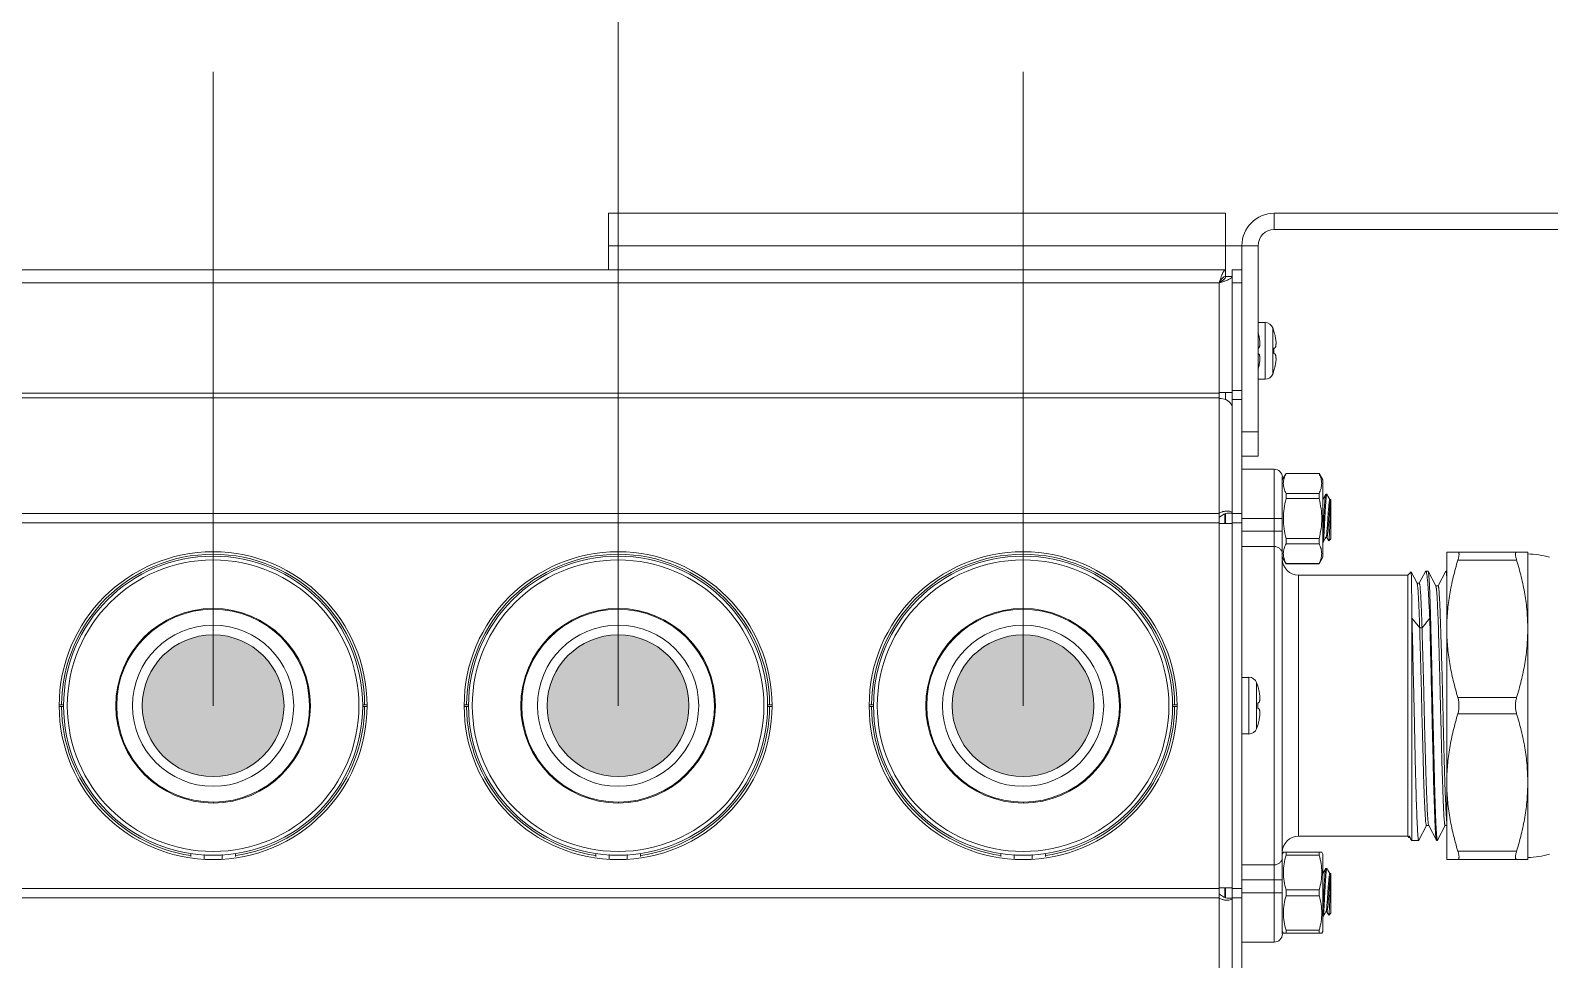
# Model space of a CAD drawing. Header units: millimetres. Extents: x 206 to 1899, y -454 to 296.
# Drawn here: x 647.65 to 659.37, y -387.56 to -380.39 of the extents above; entities that cross this region are included whole.
import ezdxf

# ---------------------------------------------------------------- set-up
doc = ezdxf.new("R2010")
doc.units = ezdxf.units.MM
doc.layers.add('细实线', color=7, linetype='Continuous', lineweight=15)

msp = doc.modelspace()

# ---------------------------------------------------------------- hatches: boundary and pattern name
at = {"lineweight": 9}
h = msp.add_hatch(color=256, dxfattribs=at)
h.dxf.hatch_style = 1
h.paths.add_polyline_path([(648.513, -385.6, 1), (649.607, -385.6, 1)])
h = msp.add_hatch(color=256, dxfattribs=at)
h.dxf.hatch_style = 1
h.paths.add_polyline_path([(651.638, -385.6, 1), (652.732, -385.6, 1)])
h = msp.add_hatch(color=256, dxfattribs=at)
h.dxf.hatch_style = 1
h.paths.add_polyline_path([(655.857, -385.6, 1), (654.763, -385.6, 1)])

# ---------------------------------------------------------------- linework, layer by layer
for p, q in [((652.185, -385.6), (652.185, -377.603)), ((649.06, -385.6), (649.06, -380.708)), ((655.31, -385.6), (655.31, -380.708))]:
    msp.add_line(p, q, dxfattribs=at)
at = {"layer": '细实线', "linetype": 'Continuous', "lineweight": 9}
for p, q in [((652.112, -381.8), (656.873, -381.8)), ((652.112, -381.8), (652.112, -382.237)), ((656.873, -382.237), (656.873, -381.8)), ((657.248, -381.8), (659.435, -381.8)), ((657.248, -381.8), (657.248, -381.925)), ((657.248, -381.925), (659.435, -381.925)), ((652.112, -382.05), (656.998, -382.05)), ((656.998, -382.05), (657.123, -382.05)), ((656.998, -382.05), (656.998, -383.168)), ((657.123, -382.05), (657.123, -383.675)), ((656.873, -382.237), (637.16, -382.237)), ((656.873, -382.287), (656.873, -382.237)), ((656.998, -382.237), (656.923, -382.237)), ((656.923, -393.8), (656.923, -382.237)), ((637.21, -382.337), (656.823, -382.337)), ((656.823, -393.7), (656.823, -382.337)), ((656.873, -382.287), (656.923, -382.287)), ((656.998, -382.337), (656.923, -382.337)), ((657.178, -382.643), (657.123, -382.643)), ((657.178, -382.643), (657.178, -383.081)), ((657.236, -382.684), (657.236, -383.041)), ((657.245, -382.71), (657.236, -382.684)), ((657.245, -382.712), (657.245, -382.71)), ((657.25, -382.84), (657.245, -382.841)), ((657.245, -382.883), (657.245, -382.841)), ((657.25, -382.884), (657.245, -382.883)), ((657.178, -383.081), (657.123, -383.081)), ((657.245, -383.014), (657.236, -383.041)), ((657.245, -383.014), (657.245, -383.012)), ((656.823, -383.188), (637.21, -383.188)), ((656.823, -383.182), (656.923, -383.182)), ((656.873, -383.239), (656.873, -383.182)), ((656.923, -383.168), (656.998, -383.168)), ((656.998, -393.8), (656.998, -383.168)), ((656.823, -383.224), (637.21, -383.224)), ((656.873, -383.225), (656.873, -383.239)), ((656.923, -383.238), (656.998, -383.238)), ((657.123, -383.487), (656.998, -383.487)), ((657.123, -383.675), (656.998, -383.675)), ((656.998, -383.775), (657.248, -383.775)), ((657.248, -387.425), (657.248, -383.775)), ((657.31, -383.857), (657.339, -383.807)), ((657.31, -387.362), (657.31, -383.837)), ((657.594, -383.807), (657.339, -383.807)), ((657.339, -383.807), (657.339, -383.808)), ((657.594, -383.808), (657.339, -383.808)), ((657.594, -383.807), (657.594, -383.808)), ((657.594, -383.807), (657.623, -383.857)), ((657.623, -384.454), (657.623, -383.857)), ((657.594, -383.962), (657.339, -383.962)), ((657.339, -383.962), (657.339, -384.002)), ((657.594, -384.002), (657.339, -384.002)), ((657.594, -383.962), (657.594, -384.002)), ((657.645, -383.969), (657.646, -383.968)), ((657.654, -383.968), (657.646, -383.968)), ((657.654, -383.968), (657.656, -383.971)), ((657.685, -384.009), (657.677, -384.009)), ((657.685, -384.008), (657.684, -384.01)), ((657.685, -384.008), (657.685, -384.312)), ((637.21, -384.117), (656.823, -384.117)), ((656.866, -384.121), (656.866, -384.194)), ((656.873, -384.194), (656.873, -384.116)), ((656.873, -384.194), (656.873, -384.116)), ((656.884, -384.113), (656.886, -384.113)), ((656.886, -384.113), (656.886, -384.113)), ((656.923, -384.113), (656.886, -384.113)), ((656.998, -384.117), (656.923, -384.117)), ((637.21, -384.188), (656.823, -384.188)), ((656.923, -384.194), (656.823, -384.194)), ((656.866, -384.156), (656.873, -384.156)), ((656.998, -384.188), (656.923, -384.188)), ((656.998, -384.156), (657.31, -384.156)), ((656.998, -384.254), (657.31, -384.254)), ((657.248, -384.371), (656.998, -384.371)), ((657.594, -384.31), (657.339, -384.31)), ((657.339, -384.31), (657.339, -384.35)), ((657.594, -384.35), (657.339, -384.35)), ((657.594, -384.31), (657.594, -384.35)), ((657.624, -384.343), (657.623, -384.343)), ((657.624, -384.343), (657.642, -384.31)), ((657.642, -384.31), (657.647, -384.302)), ((657.646, -384.303), (657.654, -384.303)), ((657.653, -384.303), (657.668, -384.328)), ((657.668, -384.328), (657.669, -384.328)), ((657.685, -384.312), (657.669, -384.328)), ((657.31, -384.454), (657.339, -384.504)), ((657.594, -384.503), (657.339, -384.503)), ((657.339, -384.503), (657.339, -384.504)), ((657.594, -384.504), (657.623, -384.454)), ((657.594, -384.503), (657.594, -384.504)), ((658.579, -384.414), (659.204, -384.414)), ((658.579, -386.786), (658.579, -384.414)), ((659.118, -384.476), (658.665, -384.476)), ((659.204, -384.414), (659.204, -386.786)), ((657.594, -384.504), (657.339, -384.504)), ((658.279, -384.592), (657.435, -384.592)), ((657.435, -384.592), (657.435, -386.607)), ((658.279, -384.592), (658.304, -384.567)), ((658.279, -386.607), (658.279, -384.592)), ((658.304, -384.567), (658.304, -384.567)), ((658.35, -384.655), (658.304, -384.567)), ((658.415, -384.563), (658.367, -384.655)), ((658.415, -384.563), (658.418, -384.561)), ((658.418, -384.561), (658.435, -384.561)), ((658.436, -384.561), (658.435, -384.561)), ((658.495, -384.675), (658.436, -384.561)), ((658.571, -384.561), (658.512, -384.675)), ((658.571, -384.561), (658.572, -384.561)), ((658.572, -384.561), (658.579, -384.561)), ((658.368, -384.655), (658.35, -384.655)), ((658.351, -384.656), (658.35, -384.655)), ((658.512, -384.675), (658.494, -384.675)), ((658.495, -384.676), (658.495, -384.675)), ((658.37, -384.999), (658.31, -384.925)), ((658.31, -386.639), (658.31, -384.925)), ((658.448, -384.925), (658.388, -384.999)), ((658.388, -384.999), (658.37, -384.999)), ((657.053, -385.381), (656.998, -385.381)), ((657.053, -385.381), (657.053, -385.818)), ((657.111, -385.421), (657.111, -385.778)), ((657.12, -385.448), (657.111, -385.421)), ((657.12, -385.449), (657.12, -385.448)), ((658.665, -385.537), (659.118, -385.537)), ((647.873, -385.593), (647.906, -385.593)), ((647.873, -385.606), (647.906, -385.606)), ((650.215, -385.593), (650.248, -385.593)), ((650.215, -385.606), (650.248, -385.606)), ((650.998, -385.593), (651.031, -385.593)), ((650.998, -385.606), (651.031, -385.606)), ((653.34, -385.593), (653.373, -385.593)), ((653.34, -385.606), (653.373, -385.606)), ((654.123, -385.593), (654.156, -385.593)), ((654.123, -385.606), (654.156, -385.606)), ((656.465, -385.593), (656.498, -385.593)), ((656.465, -385.606), (656.498, -385.606)), ((657.125, -385.578), (657.12, -385.579)), ((657.12, -385.62), (657.12, -385.579)), ((657.125, -385.621), (657.12, -385.62)), ((659.118, -385.662), (658.665, -385.662)), ((657.12, -385.751), (657.111, -385.778)), ((657.12, -385.751), (657.12, -385.75)), ((657.053, -385.818), (656.998, -385.818)), ((658.279, -386.607), (657.435, -386.607)), ((658.279, -386.607), (658.287, -386.616)), ((658.292, -386.603), (658.3, -386.627)), ((658.294, -386.615), (658.292, -386.603)), ((658.363, -386.638), (658.423, -386.524)), ((658.422, -386.524), (658.44, -386.524)), ((658.439, -386.523), (658.44, -386.524)), ((658.44, -386.524), (658.499, -386.638)), ((658.508, -386.638), (658.567, -386.524)), ((658.567, -386.524), (658.579, -386.524)), ((657.318, -386.731), (657.31, -386.745)), ((657.318, -386.731), (657.615, -386.731)), ((657.339, -386.754), (657.339, -386.731)), ((657.594, -386.754), (657.594, -386.731)), ((657.623, -386.745), (657.615, -386.731)), ((658.287, -386.616), (658.288, -386.616)), ((658.288, -386.616), (658.295, -386.616)), ((658.294, -386.615), (658.3, -386.627)), ((658.3, -386.627), (658.305, -386.634)), ((658.305, -386.634), (658.31, -386.639)), ((658.31, -386.639), (658.362, -386.639)), ((658.362, -386.639), (658.363, -386.638)), ((658.499, -386.638), (658.5, -386.639)), ((658.5, -386.639), (658.507, -386.639)), ((658.508, -386.638), (658.507, -386.639)), ((658.665, -386.723), (659.118, -386.723)), ((648.888, -386.741), (648.888, -386.764)), ((648.991, -386.787), (648.991, -386.749)), ((649.129, -386.749), (649.129, -386.787)), ((649.232, -386.741), (649.232, -386.764)), ((652.013, -386.741), (652.013, -386.764)), ((652.116, -386.787), (652.116, -386.749)), ((652.254, -386.749), (652.254, -386.787)), ((652.357, -386.741), (652.357, -386.764)), ((655.138, -386.741), (655.138, -386.764)), ((655.241, -386.787), (655.241, -386.749)), ((655.379, -386.749), (655.379, -386.787)), ((655.482, -386.741), (655.482, -386.764)), ((656.998, -386.828), (657.248, -386.828)), ((657.594, -386.754), (657.339, -386.754)), ((657.623, -387.342), (657.623, -386.745)), ((659.204, -386.786), (658.579, -386.786)), ((656.998, -386.945), (657.31, -386.945)), ((657.645, -386.857), (657.646, -386.856)), ((657.654, -386.856), (657.646, -386.856)), ((657.654, -386.856), (657.656, -386.859)), ((657.685, -386.896), (657.677, -386.896)), ((657.685, -386.895), (657.684, -386.897)), ((657.685, -386.895), (657.685, -387.2)), ((637.251, -387.011), (656.823, -387.011)), ((637.251, -387.082), (656.823, -387.082)), ((656.923, -387.005), (656.823, -387.005)), ((656.873, -387.083), (656.862, -387.078)), ((656.866, -387.005), (656.866, -387.078)), ((656.866, -387.043), (656.873, -387.043)), ((656.873, -387.083), (656.873, -387.005)), ((656.873, -387.083), (656.873, -387.005)), ((656.998, -387.011), (656.923, -387.011)), ((656.998, -387.082), (656.923, -387.082)), ((656.998, -387.043), (657.31, -387.043)), ((657.594, -387.02), (657.339, -387.02)), ((657.339, -387.066), (657.339, -387.02)), ((657.594, -387.066), (657.339, -387.066)), ((657.594, -387.066), (657.594, -387.02)), ((656.923, -387.086), (656.886, -387.086)), ((657.624, -387.23), (657.642, -387.198)), ((657.642, -387.198), (657.647, -387.189)), ((657.646, -387.19), (657.654, -387.19)), ((657.653, -387.19), (657.668, -387.216)), ((657.685, -387.2), (657.669, -387.216)), ((657.624, -387.23), (657.623, -387.231)), ((657.668, -387.216), (657.669, -387.216)), ((656.998, -387.425), (657.248, -387.425)), ((657.318, -387.356), (657.31, -387.342)), ((657.318, -387.356), (657.615, -387.356)), ((657.594, -387.333), (657.339, -387.333)), ((657.339, -387.333), (657.339, -387.356)), ((657.594, -387.333), (657.594, -387.356)), ((657.623, -387.342), (657.615, -387.356))]:
    msp.add_line(p, q, dxfattribs=at)
for points in [[(657.645, -383.969), (657.627, -384.001), (657.623, -384.008)], [(657.678, -384.009), (657.662, -383.982), (657.656, -383.971)], [(656.862, -384.121), (656.873, -384.116), (656.884, -384.113)], [(657.645, -386.857), (657.627, -386.888), (657.623, -386.895)], [(657.678, -386.896), (657.662, -386.87), (657.656, -386.859)], [(656.886, -387.086), (656.884, -387.086), (656.873, -387.083)]]:
    msp.add_lwpolyline(points, dxfattribs=at)
for centre, radius in [((649.06, -385.6), 1.188), ((649.06, -385.6), 1.154), ((649.06, -385.6), 1.125), ((652.185, -385.6), 1.188), ((652.185, -385.6), 1.154), ((652.185, -385.6), 1.125), ((655.31, -385.6), 1.188), ((655.31, -385.6), 1.154), ((655.31, -385.6), 1.125), ((649.06, -385.6), 0.751), ((652.185, -385.6), 0.751), ((655.31, -385.6), 0.751), ((649.06, -385.6), 0.622), ((649.06, -385.6), 0.547), ((652.185, -385.6), 0.622), ((652.185, -385.6), 0.547), ((655.31, -385.6), 0.622), ((655.31, -385.6), 0.547)]:
    msp.add_circle(centre, radius, dxfattribs=at)
for centre, radius, start, end in [((657.248, -382.05), 0.25, 90, 180), ((657.248, -382.05), 0.125, 90, 180), ((656.641, -382.862), 0.502, 15.3292, 16.4492), ((656.762, -382.829), 0.377, 13.4078, 15.3323), ((657.178, -382.706), 0.0625, 20.9248, 90), ((656.766, -382.862), 0.502, 15.3291, 17.3633), ((656.887, -382.829), 0.377, 13.4078, 15.3323), ((656.641, -382.863), 0.502, 343.5508, 344.6708), ((656.761, -382.895), 0.378, 344.6711, 346.5891), ((657.178, -383.018), 0.0625, 270, 339.0752), ((656.766, -382.863), 0.502, 342.6367, 344.6709), ((656.886, -382.895), 0.378, 344.6711, 346.5891), ((657.248, -383.837), 0.0625, 0, 90), ((656.948, -384.288), 0.188, 124.9715, 125.7486), ((656.891, -384.255), 0.158, 101.0102, 102.8027), ((656.889, -384.242), 0.144, 95.9919, 101.0769), ((649.06, -385.6), 1.169, 0.3064, 179.6936), ((652.185, -385.6), 1.169, 0.3064, 179.6936), ((655.31, -385.6), 1.169, 0.3064, 179.6936), ((657.435, -384.467), 0.125, 180, 270), ((659.176, -385.199), 0.771, 75.2261, 87.9217), ((649.06, -385.6), 0.744, 270.3567, 270), ((652.185, -385.6), 0.744, 270.3567, 270), ((655.31, -385.6), 0.744, 270.3567, 270), ((657.053, -385.443), 0.0625, 20.9248, 90), ((656.641, -385.599), 0.502, 15.3291, 17.3633), ((656.762, -385.566), 0.377, 13.4078, 15.3323), ((649.06, -385.6), 1.169, 180.3064, 261.527), ((649.06, -385.6), 1.169, 278.473, 359.6936), ((652.185, -385.6), 1.169, 180.3064, 261.527), ((652.185, -385.6), 1.169, 278.473, 359.6936), ((655.31, -385.6), 1.169, 180.3064, 261.527), ((655.31, -385.6), 1.169, 278.473, 359.6936), ((657.053, -385.756), 0.0625, 270, 339.0752), ((656.641, -385.6), 0.502, 342.6367, 344.6709), ((656.761, -385.633), 0.378, 344.6711, 346.5891), ((649.061, -385.6), 0.744, 269.9468, 270.3035), ((652.186, -385.6), 0.744, 269.9468, 270.3035), ((655.311, -385.6), 0.744, 269.9468, 270.3035), ((657.435, -386.732), 0.125, 90, 180), ((659.176, -386.001), 0.771, 272.0783, 284.7739), ((656.948, -386.911), 0.188, 234.2514, 235.0285), ((656.891, -386.944), 0.158, 257.1973, 258.9898), ((656.889, -386.957), 0.144, 258.9231, 264.0081), ((657.248, -387.362), 0.0625, 270, 0)]:
    msp.add_arc(centre, radius, start, end, dxfattribs=at)
for points, knots in [([(656.845, -382.273), (656.845, -382.274), (656.843, -382.279), (656.841, -382.283), (656.839, -382.287)], [0, 0, 0, 0, 0.239617, 1, 1, 1, 1]), ([(656.873, -382.237), (656.867, -382.237), (656.859, -382.245), (656.851, -382.258), (656.847, -382.267), (656.845, -382.273)], [0, 0, 0, 0, 0.359924, 0.644291, 1, 1, 1, 1]), ([(656.873, -382.287), (656.863, -382.287), (656.848, -382.299), (656.835, -382.318), (656.827, -382.331), (656.823, -382.337)], [0, 0, 0, 0, 0.400766, 0.683902, 1, 1, 1, 1]), ([(656.873, -382.287), (656.873, -382.297), (656.86, -382.311), (656.841, -382.325), (656.829, -382.333), (656.823, -382.337)], [0, 0, 0, 0, 0.400766, 0.683902, 1, 1, 1, 1]), ([(656.839, -382.287), (656.838, -382.291), (656.832, -382.308), (656.827, -382.324), (656.823, -382.337)], [0, 0, 0, 0, 0.236192, 1, 1, 1, 1]), ([(656.873, -382.32), (656.869, -382.322), (656.852, -382.328), (656.835, -382.333), (656.823, -382.337)], [0, 0, 0, 0, 0.236192, 1, 1, 1, 1]), ([(656.887, -382.315), (656.886, -382.315), (656.881, -382.317), (656.876, -382.319), (656.873, -382.32)], [0, 0, 0, 0, 0.239617, 1, 1, 1, 1]), ([(656.909, -382.304), (656.908, -382.305), (656.901, -382.309), (656.893, -382.312), (656.887, -382.315)], [0, 0, 0, 0, 0.21862, 1, 1, 1, 1]), ([(656.923, -382.287), (656.923, -382.289), (656.922, -382.293), (656.917, -382.298), (656.912, -382.302), (656.909, -382.304)], [0, 0, 0, 0, 0.192204, 0.538924, 1, 1, 1, 1]), ([(657.125, -382.84), (657.126, -382.84), (657.128, -382.84), (657.129, -382.838), (657.13, -382.836), (657.132, -382.833), (657.134, -382.829), (657.135, -382.824), (657.136, -382.819), (657.136, -382.813), (657.137, -382.804), (657.137, -382.792), (657.135, -382.776), (657.132, -382.759), (657.13, -382.747), (657.129, -382.741)], [0, 0, 0, 0, 0.02655, 0.041501, 0.057879, 0.095184, 0.138499, 0.187366, 0.24128, 0.29982, 0.36264, 0.50017, 0.652697, 0.819646, 1, 1, 1, 1]), ([(657.25, -382.84), (657.251, -382.84), (657.253, -382.84), (657.254, -382.838), (657.255, -382.836), (657.257, -382.833), (657.259, -382.829), (657.26, -382.824), (657.261, -382.819), (657.261, -382.813), (657.262, -382.804), (657.262, -382.792), (657.26, -382.776), (657.257, -382.759), (657.255, -382.747), (657.254, -382.741)], [0, 0, 0, 0, 0.02655, 0.041501, 0.057879, 0.095184, 0.138499, 0.187366, 0.24128, 0.29982, 0.36264, 0.50017, 0.652697, 0.819646, 1, 1, 1, 1]), ([(657.129, -382.983), (657.13, -382.977), (657.132, -382.965), (657.135, -382.948), (657.137, -382.933), (657.137, -382.92), (657.136, -382.911), (657.136, -382.905), (657.135, -382.9), (657.134, -382.895), (657.132, -382.891), (657.13, -382.888), (657.129, -382.886), (657.128, -382.885), (657.126, -382.884), (657.125, -382.884)], [0, 0, 0, 0, 0.180366, 0.347311, 0.499831, 0.637355, 0.700173, 0.75871, 0.812623, 0.861491, 0.904806, 0.942114, 0.958494, 0.973449, 1, 1, 1, 1]), ([(657.254, -382.983), (657.255, -382.977), (657.257, -382.965), (657.26, -382.948), (657.262, -382.933), (657.262, -382.92), (657.261, -382.911), (657.261, -382.905), (657.26, -382.9), (657.259, -382.895), (657.257, -382.891), (657.255, -382.888), (657.254, -382.886), (657.253, -382.885), (657.251, -382.884), (657.25, -382.884)], [0, 0, 0, 0, 0.180366, 0.347311, 0.499831, 0.637355, 0.700173, 0.75871, 0.812623, 0.861491, 0.904806, 0.942114, 0.958494, 0.973449, 1, 1, 1, 1]), ([(656.915, -383.272), (656.907, -383.258), (656.877, -383.235), (656.842, -383.228), (656.823, -383.228)], [0, 0, 0, 0, 0.461014, 1, 1, 1, 1]), ([(656.923, -383.299), (656.923, -383.296), (656.922, -383.287), (656.919, -383.278), (656.915, -383.272)], [0, 0, 0, 0, 0.244538, 1, 1, 1, 1]), ([(657.339, -383.962), (657.333, -383.95), (657.322, -383.925), (657.316, -383.885), (657.322, -383.845), (657.333, -383.82), (657.339, -383.808)], [0, 0, 0, 0, 0.25587, 0.5, 0.74413, 1, 1, 1, 1]), ([(657.594, -383.962), (657.6, -383.95), (657.61, -383.925), (657.616, -383.885), (657.61, -383.845), (657.6, -383.82), (657.594, -383.808)], [0, 0, 0, 0, 0.25587, 0.5, 0.74413, 1, 1, 1, 1]), ([(657.339, -384.31), (657.333, -384.285), (657.322, -384.234), (657.316, -384.156), (657.322, -384.078), (657.333, -384.027), (657.339, -384.002)], [0, 0, 0, 0, 0.250006, 0.5, 0.749994, 1, 1, 1, 1]), ([(657.594, -384.31), (657.6, -384.285), (657.611, -384.234), (657.616, -384.156), (657.611, -384.078), (657.6, -384.027), (657.594, -384.002)], [0, 0, 0, 0, 0.250006, 0.5, 0.749994, 1, 1, 1, 1]), ([(657.623, -384.288), (657.624, -384.274), (657.626, -384.244), (657.628, -384.196), (657.631, -384.144), (657.633, -384.101), (657.635, -384.068), (657.637, -384.046), (657.638, -384.026), (657.639, -384.008), (657.641, -383.994), (657.642, -383.982), (657.643, -383.975), (657.644, -383.971), (657.645, -383.97), (657.645, -383.969)], [0, 0, 0, 0, 0.132366, 0.287125, 0.452003, 0.613914, 0.689706, 0.760015, 0.82344, 0.878728, 0.924787, 0.960725, 0.985883, 0.994314, 1, 1, 1, 1]), ([(657.65, -383.982), (657.65, -383.986), (657.648, -383.997), (657.646, -384.024), (657.643, -384.065), (657.64, -384.121), (657.637, -384.172), (657.635, -384.212), (657.634, -384.241), (657.632, -384.267), (657.63, -384.291), (657.629, -384.31), (657.627, -384.323), (657.626, -384.332), (657.625, -384.337), (657.625, -384.34), (657.624, -384.342), (657.624, -384.343)], [0, 0, 0, 0, 0.038651, 0.089567, 0.222344, 0.383787, 0.556107, 0.640397, 0.720301, 0.793603, 0.858272, 0.912526, 0.954882, 0.971236, 0.98423, 0.993811, 1, 1, 1, 1]), ([(657.677, -384.009), (657.677, -384.009), (657.676, -384.01), (657.675, -384.012), (657.674, -384.015), (657.673, -384.022), (657.672, -384.033), (657.67, -384.049), (657.668, -384.07), (657.666, -384.093), (657.664, -384.118), (657.662, -384.145), (657.661, -384.172), (657.659, -384.199), (657.657, -384.224), (657.655, -384.247), (657.653, -384.266), (657.652, -384.282), (657.65, -384.292), (657.649, -384.298), (657.648, -384.3), (657.648, -384.301)], [0, 0, 0, 0, 0.003842, 0.011094, 0.022365, 0.037706, 0.080226, 0.13737, 0.207214, 0.287353, 0.375012, 0.467147, 0.560554, 0.651985, 0.738262, 0.816389, 0.883663, 0.937776, 0.976919, 0.990494, 1, 1, 1, 1]), ([(657.652, -383.972), (657.652, -383.972), (657.651, -383.976), (657.651, -383.979), (657.65, -383.982)], [0, 0, 0, 0, 0.191287, 1, 1, 1, 1]), ([(657.654, -383.968), (657.654, -383.968), (657.653, -383.97), (657.652, -383.971), (657.652, -383.972)], [0, 0, 0, 0, 0.320397, 1, 1, 1, 1]), ([(657.681, -384.021), (657.68, -384.025), (657.679, -384.034), (657.677, -384.057), (657.674, -384.091), (657.671, -384.129), (657.669, -384.161), (657.668, -384.186), (657.666, -384.209), (657.664, -384.232), (657.663, -384.252), (657.661, -384.269), (657.659, -384.283), (657.658, -384.293), (657.656, -384.299), (657.655, -384.302), (657.654, -384.303), (657.654, -384.303)], [0, 0, 0, 0, 0.042598, 0.097649, 0.238585, 0.406786, 0.495155, 0.582985, 0.667741, 0.746976, 0.818408, 0.879989, 0.929967, 0.966961, 0.990085, 0.996465, 1, 1, 1, 1]), ([(657.669, -384.328), (657.669, -384.328), (657.669, -384.327), (657.67, -384.325), (657.67, -384.322), (657.671, -384.318), (657.671, -384.313), (657.672, -384.304), (657.673, -384.291), (657.674, -384.274), (657.675, -384.253), (657.676, -384.23), (657.677, -384.205), (657.678, -384.179), (657.679, -384.144), (657.681, -384.102), (657.683, -384.059), (657.684, -384.033), (657.685, -384.022)], [0, 0, 0, 0, 0.003638, 0.010461, 0.020548, 0.033881, 0.050403, 0.070023, 0.118113, 0.177037, 0.245375, 0.321439, 0.403308, 0.488871, 0.575879, 0.744886, 0.891832, 1, 1, 1, 1]), ([(657.683, -384.012), (657.683, -384.012), (657.682, -384.016), (657.682, -384.019), (657.681, -384.021)], [0, 0, 0, 0, 0.190072, 1, 1, 1, 1]), ([(657.684, -384.01), (657.684, -384.01), (657.684, -384.011), (657.683, -384.011), (657.683, -384.012)], [0, 0, 0, 0, 0.209201, 1, 1, 1, 1]), ([(656.856, -384.101), (656.853, -384.102), (656.842, -384.105), (656.831, -384.109), (656.823, -384.113)], [0, 0, 0, 0, 0.237927, 1, 1, 1, 1]), ([(656.838, -384.136), (656.837, -384.137), (656.831, -384.141), (656.826, -384.145), (656.823, -384.148)], [0, 0, 0, 0, 0.237037, 1, 1, 1, 1]), ([(656.862, -384.121), (656.86, -384.122), (656.853, -384.126), (656.846, -384.131), (656.84, -384.134)], [0, 0, 0, 0, 0.205324, 1, 1, 1, 1]), ([(656.886, -384.098), (656.885, -384.098), (656.881, -384.098), (656.877, -384.098), (656.874, -384.099)], [0, 0, 0, 0, 0.239527, 1, 1, 1, 1]), ([(656.915, -384.103), (656.911, -384.101), (656.902, -384.099), (656.892, -384.098), (656.886, -384.098)], [0, 0, 0, 0, 0.428709, 1, 1, 1, 1]), ([(656.923, -384.113), (656.923, -384.112), (656.922, -384.108), (656.918, -384.105), (656.915, -384.103)], [0, 0, 0, 0, 0.205312, 1, 1, 1, 1]), ([(657.248, -384.371), (657.256, -384.371), (657.272, -384.374), (657.293, -384.387), (657.307, -384.406), (657.31, -384.422), (657.31, -384.43)], [0, 0, 0, 0, 0.257624, 0.510803, 0.757659, 1, 1, 1, 1]), ([(657.339, -384.503), (657.333, -384.491), (657.322, -384.466), (657.316, -384.426), (657.322, -384.387), (657.333, -384.362), (657.339, -384.35)], [0, 0, 0, 0, 0.25587, 0.5, 0.74413, 1, 1, 1, 1]), ([(657.594, -384.503), (657.6, -384.491), (657.61, -384.466), (657.616, -384.426), (657.61, -384.387), (657.6, -384.362), (657.594, -384.35)], [0, 0, 0, 0, 0.25587, 0.5, 0.74413, 1, 1, 1, 1]), ([(658.665, -384.476), (658.652, -384.519), (658.628, -384.606), (658.6, -384.739), (658.583, -384.872), (658.579, -384.962), (658.579, -385.007)], [0, 0, 0, 0, 0.251196, 0.501468, 0.750957, 1, 1, 1, 1]), ([(658.665, -384.476), (658.666, -384.472), (658.669, -384.463), (658.671, -384.451), (658.673, -384.44), (658.674, -384.431), (658.673, -384.424), (658.672, -384.418), (658.669, -384.414), (658.666, -384.414), (658.665, -384.414)], [0, 0, 0, 0, 0.205566, 0.391719, 0.554274, 0.690337, 0.798546, 0.880202, 0.942223, 1, 1, 1, 1]), ([(659.118, -384.414), (659.117, -384.414), (659.114, -384.414), (659.111, -384.418), (659.109, -384.424), (659.109, -384.431), (659.11, -384.44), (659.111, -384.451), (659.114, -384.463), (659.117, -384.472), (659.118, -384.476)], [0, 0, 0, 0, 0.057777, 0.119799, 0.201455, 0.309664, 0.445727, 0.608282, 0.794435, 1, 1, 1, 1]), ([(659.204, -385.007), (659.204, -384.962), (659.2, -384.872), (659.183, -384.739), (659.155, -384.606), (659.131, -384.519), (659.118, -384.476)], [0, 0, 0, 0, 0.249043, 0.498532, 0.748804, 1, 1, 1, 1]), ([(658.31, -384.925), (658.31, -384.899), (658.309, -384.849), (658.309, -384.779), (658.308, -384.726), (658.308, -384.689), (658.307, -384.664), (658.307, -384.643), (658.306, -384.624), (658.306, -384.607), (658.306, -384.594), (658.305, -384.584), (658.305, -384.578), (658.305, -384.574), (658.305, -384.571), (658.304, -384.569), (658.304, -384.568), (658.304, -384.567), (658.304, -384.567)], [0, 0, 0, 0, 0.219652, 0.415997, 0.586655, 0.661767, 0.729791, 0.790534, 0.84381, 0.889475, 0.927407, 0.957488, 0.969558, 0.979639, 0.987726, 0.993812, 0.997898, 1, 1, 1, 1]), ([(658.418, -384.561), (658.418, -384.561), (658.419, -384.562), (658.42, -384.564), (658.422, -384.568), (658.423, -384.575), (658.425, -384.586), (658.427, -384.599), (658.43, -384.623), (658.433, -384.66), (658.437, -384.712), (658.44, -384.774), (658.444, -384.847), (658.446, -384.898), (658.448, -384.925)], [0, 0, 0, 0, 0.006594, 0.012356, 0.020015, 0.041235, 0.070423, 0.107578, 0.152631, 0.265945, 0.409138, 0.580568, 0.77833, 1, 1, 1, 1]), ([(658.471, -385.6), (658.469, -385.534), (658.466, -385.405), (658.462, -385.217), (658.458, -385.068), (658.455, -384.957), (658.453, -384.883), (658.451, -384.815), (658.449, -384.754), (658.447, -384.701), (658.445, -384.656), (658.443, -384.623), (658.441, -384.602), (658.44, -384.59), (658.439, -384.579), (658.438, -384.571), (658.437, -384.566), (658.436, -384.563), (658.436, -384.561)], [0, 0, 0, 0, 0.189932, 0.372948, 0.542409, 0.620099, 0.692139, 0.757873, 0.816705, 0.868098, 0.911588, 0.946781, 0.961166, 0.973366, 0.983359, 0.991127, 0.996663, 1, 1, 1, 1]), ([(658.573, -384.561), (658.573, -384.562), (658.574, -384.563), (658.575, -384.567), (658.575, -384.571), (658.576, -384.574)], [0, 0, 0, 0, 0.138876, 0.350741, 1, 1, 1, 1]), ([(658.576, -384.574), (658.576, -384.578), (658.578, -384.589), (658.578, -384.599), (658.579, -384.606)], [0, 0, 0, 0, 0.426466, 1, 1, 1, 1]), ([(658.37, -384.999), (658.369, -384.975), (658.368, -384.929), (658.365, -384.864), (658.363, -384.807), (658.36, -384.758), (658.358, -384.723), (658.357, -384.7), (658.355, -384.687), (658.354, -384.675), (658.353, -384.667), (658.352, -384.661), (658.351, -384.657), (658.351, -384.656)], [0, 0, 0, 0, 0.211916, 0.40247, 0.569429, 0.711077, 0.825928, 0.872921, 0.912805, 0.945482, 0.9709, 0.989045, 1, 1, 1, 1]), ([(658.388, -384.999), (658.387, -384.974), (658.386, -384.925), (658.383, -384.857), (658.381, -384.806), (658.379, -384.77), (658.378, -384.746), (658.377, -384.725), (658.375, -384.707), (658.374, -384.692), (658.373, -384.679), (658.372, -384.669), (658.37, -384.662), (658.369, -384.658), (658.368, -384.656), (658.368, -384.655), (658.368, -384.655)], [0, 0, 0, 0, 0.222216, 0.420547, 0.592456, 0.667874, 0.73597, 0.796532, 0.849393, 0.894412, 0.931464, 0.960472, 0.981402, 0.994307, 0.997902, 1, 1, 1, 1]), ([(658.496, -384.678), (658.496, -384.678), (658.496, -384.677), (658.496, -384.677), (658.495, -384.676)], [0, 0, 0, 0, 0.282756, 1, 1, 1, 1]), ([(658.567, -386.524), (658.566, -386.524), (658.565, -386.522), (658.564, -386.519), (658.563, -386.514), (658.562, -386.506), (658.561, -386.497), (658.56, -386.485), (658.559, -386.472), (658.557, -386.45), (658.555, -386.417), (658.553, -386.373), (658.551, -386.321), (658.549, -386.263), (658.547, -386.198), (658.544, -386.129), (658.542, -386.054), (658.539, -385.947), (658.536, -385.806), (658.531, -385.632), (658.527, -385.458), (658.523, -385.289), (658.518, -385.131), (658.515, -385.009), (658.512, -384.921), (658.509, -384.865), (658.507, -384.815), (658.505, -384.772), (658.503, -384.737), (658.501, -384.713), (658.499, -384.697), (658.498, -384.689), (658.497, -384.683), (658.497, -384.679), (658.496, -384.678)], [0, 0, 0, 0, 0.000828, 0.002651, 0.005581, 0.009631, 0.0148, 0.021081, 0.02846, 0.03692, 0.057013, 0.081178, 0.109196, 0.140809, 0.175729, 0.213635, 0.254178, 0.296988, 0.387815, 0.482785, 0.578416, 0.671201, 0.757738, 0.834854, 0.868981, 0.899726, 0.926808, 0.949979, 0.96903, 0.983789, 0.989518, 0.994131, 0.997624, 1, 1, 1, 1]), ([(658.579, -386.496), (658.578, -386.488), (658.577, -386.47), (658.574, -386.424), (658.57, -386.35), (658.566, -386.244), (658.562, -386.117), (658.558, -385.972), (658.554, -385.816), (658.55, -385.653), (658.546, -385.488), (658.542, -385.326), (658.538, -385.196), (658.535, -385.098), (658.533, -385.03), (658.531, -384.967), (658.529, -384.909), (658.527, -384.857), (658.525, -384.81), (658.523, -384.771), (658.521, -384.742), (658.52, -384.722), (658.519, -384.71), (658.518, -384.699), (658.517, -384.691), (658.516, -384.684), (658.515, -384.68), (658.514, -384.677), (658.513, -384.675), (658.512, -384.675)], [0, 0, 0, 0, 0.01321, 0.030325, 0.075698, 0.134656, 0.20528, 0.285268, 0.372008, 0.46267, 0.554294, 0.643888, 0.728528, 0.768118, 0.805451, 0.840222, 0.872147, 0.900965, 0.926443, 0.948371, 0.966574, 0.974231, 0.980906, 0.986585, 0.991258, 0.994921, 0.997573, 0.99923, 1, 1, 1, 1]), ([(658.31, -384.925), (658.313, -385.008), (658.317, -385.185), (658.322, -385.412), (658.327, -385.605), (658.33, -385.751), (658.333, -385.894), (658.336, -386.032), (658.339, -386.16), (658.342, -386.261), (658.344, -386.335), (658.346, -386.385), (658.348, -386.431), (658.349, -386.473), (658.351, -386.511), (658.353, -386.544), (658.354, -386.572), (658.356, -386.595), (658.357, -386.611), (658.358, -386.622), (658.359, -386.628), (658.36, -386.632), (658.361, -386.636), (658.361, -386.638), (658.362, -386.639), (658.362, -386.639)], [0, 0, 0, 0, 0.145256, 0.310482, 0.396464, 0.482387, 0.566512, 0.647138, 0.722636, 0.791479, 0.822964, 0.852276, 0.879267, 0.9038, 0.925753, 0.945014, 0.961488, 0.975091, 0.985761, 0.98998, 0.993449, 0.996169, 0.998143, 0.999389, 1, 1, 1, 1]), ([(658.448, -384.925), (658.451, -385.03), (658.456, -385.255), (658.461, -385.48), (658.464, -385.6)], [0, 0, 0, 0, 0.467081, 1, 1, 1, 1]), ([(658.422, -386.524), (658.422, -386.524), (658.421, -386.523), (658.42, -386.521), (658.42, -386.518), (658.418, -386.512), (658.417, -386.501), (658.415, -386.485), (658.414, -386.465), (658.412, -386.439), (658.411, -386.41), (658.409, -386.377), (658.407, -386.339), (658.405, -386.282), (658.402, -386.203), (658.399, -386.098), (658.396, -385.984), (658.393, -385.862), (658.389, -385.734), (658.386, -385.604), (658.382, -385.433), (658.377, -385.231), (658.372, -385.073), (658.37, -384.999)], [0, 0, 0, 0, 0.000659, 0.001927, 0.003914, 0.006645, 0.014348, 0.025025, 0.038636, 0.055112, 0.074375, 0.096328, 0.12086, 0.14785, 0.208641, 0.277475, 0.352962, 0.433575, 0.517687, 0.603596, 0.689564, 0.854763, 1, 1, 1, 1]), ([(658.439, -386.523), (658.439, -386.522), (658.438, -386.52), (658.437, -386.515), (658.436, -386.506), (658.434, -386.492), (658.433, -386.474), (658.431, -386.451), (658.429, -386.424), (658.428, -386.393), (658.426, -386.345), (658.423, -386.275), (658.42, -386.182), (658.417, -386.078), (658.413, -385.964), (658.41, -385.843), (658.407, -385.718), (658.404, -385.59), (658.4, -385.423), (658.395, -385.226), (658.39, -385.072), (658.388, -384.999)], [0, 0, 0, 0, 0.001471, 0.003642, 0.010133, 0.019487, 0.031674, 0.046639, 0.064313, 0.084613, 0.107439, 0.160223, 0.221647, 0.29052, 0.365511, 0.445165, 0.52794, 0.612232, 0.696406, 0.857909, 1, 1, 1, 1]), ([(658.579, -385.007), (658.579, -385.051), (658.583, -385.141), (658.6, -385.275), (658.628, -385.407), (658.652, -385.494), (658.665, -385.537)], [0, 0, 0, 0, 0.249043, 0.498532, 0.748804, 1, 1, 1, 1]), ([(659.118, -385.537), (659.131, -385.494), (659.155, -385.407), (659.183, -385.275), (659.2, -385.141), (659.204, -385.051), (659.204, -385.007)], [0, 0, 0, 0, 0.251196, 0.501468, 0.750957, 1, 1, 1, 1]), ([(657.125, -385.578), (657.126, -385.578), (657.128, -385.577), (657.129, -385.576), (657.13, -385.574), (657.132, -385.571), (657.134, -385.567), (657.135, -385.562), (657.136, -385.556), (657.136, -385.55), (657.137, -385.541), (657.137, -385.529), (657.135, -385.513), (657.132, -385.496), (657.13, -385.485), (657.129, -385.479)], [0, 0, 0, 0, 0.02655, 0.041501, 0.057879, 0.095184, 0.138499, 0.187366, 0.24128, 0.29982, 0.36264, 0.50017, 0.652697, 0.819646, 1, 1, 1, 1]), ([(658.665, -385.662), (658.668, -385.652), (658.672, -385.632), (658.674, -385.6), (658.672, -385.568), (658.668, -385.547), (658.665, -385.537)], [0, 0, 0, 0, 0.241609, 0.500001, 0.758392, 1, 1, 1, 1]), ([(659.118, -385.537), (659.115, -385.547), (659.111, -385.568), (659.108, -385.6), (659.111, -385.632), (659.115, -385.652), (659.118, -385.662)], [0, 0, 0, 0, 0.241609, 0.500001, 0.758392, 1, 1, 1, 1]), ([(657.129, -385.721), (657.13, -385.714), (657.132, -385.703), (657.135, -385.686), (657.137, -385.67), (657.137, -385.658), (657.136, -385.649), (657.136, -385.643), (657.135, -385.637), (657.134, -385.633), (657.132, -385.628), (657.13, -385.625), (657.129, -385.624), (657.128, -385.622), (657.126, -385.621), (657.125, -385.621)], [0, 0, 0, 0, 0.180366, 0.347311, 0.499831, 0.637355, 0.700173, 0.75871, 0.812623, 0.861491, 0.904806, 0.942114, 0.958494, 0.973449, 1, 1, 1, 1]), ([(658.464, -385.6), (658.465, -385.665), (658.468, -385.794), (658.473, -385.982), (658.476, -386.131), (658.479, -386.242), (658.481, -386.316), (658.484, -386.384), (658.486, -386.445), (658.488, -386.499), (658.49, -386.544), (658.492, -386.576), (658.493, -386.597), (658.495, -386.61), (658.496, -386.62), (658.497, -386.628), (658.498, -386.634), (658.498, -386.637), (658.499, -386.638)], [0, 0, 0, 0, 0.189933, 0.372948, 0.542409, 0.620099, 0.692139, 0.757873, 0.816706, 0.868098, 0.911588, 0.946782, 0.961166, 0.973366, 0.983359, 0.991127, 0.996663, 1, 1, 1, 1]), ([(658.503, -386.627), (658.502, -386.621), (658.501, -386.606), (658.499, -386.58), (658.497, -386.547), (658.494, -386.487), (658.491, -386.396), (658.487, -386.269), (658.483, -386.121), (658.479, -385.957), (658.475, -385.781), (658.472, -385.661), (658.471, -385.6)], [0, 0, 0, 0, 0.017608, 0.042894, 0.075679, 0.115711, 0.216224, 0.341292, 0.487003, 0.6488, 0.821601, 1, 1, 1, 1]), ([(658.665, -385.662), (658.652, -385.705), (658.628, -385.792), (658.6, -385.924), (658.583, -386.058), (658.579, -386.148), (658.579, -386.193)], [0, 0, 0, 0, 0.251196, 0.501468, 0.750957, 1, 1, 1, 1]), ([(659.204, -386.193), (659.204, -386.148), (659.2, -386.058), (659.183, -385.924), (659.155, -385.792), (659.131, -385.705), (659.118, -385.662)], [0, 0, 0, 0, 0.249043, 0.498532, 0.748804, 1, 1, 1, 1]), ([(658.579, -386.193), (658.579, -386.237), (658.583, -386.327), (658.6, -386.461), (658.628, -386.593), (658.652, -386.68), (658.665, -386.723)], [0, 0, 0, 0, 0.249043, 0.498532, 0.748804, 1, 1, 1, 1]), ([(659.118, -386.723), (659.131, -386.68), (659.155, -386.593), (659.183, -386.461), (659.2, -386.327), (659.204, -386.237), (659.204, -386.193)], [0, 0, 0, 0, 0.251196, 0.501468, 0.750957, 1, 1, 1, 1]), ([(658.289, -386.615), (658.29, -386.614), (658.291, -386.609), (658.291, -386.605), (658.292, -386.603)], [0, 0, 0, 0, 0.372714, 1, 1, 1, 1]), ([(658.288, -386.616), (658.288, -386.616), (658.289, -386.616), (658.289, -386.615), (658.289, -386.615)], [0, 0, 0, 0, 0.169977, 1, 1, 1, 1]), ([(658.506, -386.638), (658.506, -386.637), (658.505, -386.636), (658.504, -386.632), (658.504, -386.629), (658.503, -386.627)], [0, 0, 0, 0, 0.144309, 0.358078, 1, 1, 1, 1]), ([(658.507, -386.639), (658.507, -386.639), (658.506, -386.639), (658.506, -386.638), (658.506, -386.638)], [0, 0, 0, 0, 0.703832, 1, 1, 1, 1]), ([(658.665, -386.786), (658.666, -386.786), (658.669, -386.785), (658.672, -386.781), (658.673, -386.776), (658.674, -386.768), (658.673, -386.759), (658.671, -386.748), (658.669, -386.736), (658.666, -386.727), (658.665, -386.723)], [0, 0, 0, 0, 0.057778, 0.119799, 0.201455, 0.309664, 0.445727, 0.608282, 0.794435, 1, 1, 1, 1]), ([(659.118, -386.723), (659.117, -386.727), (659.114, -386.736), (659.111, -386.748), (659.11, -386.759), (659.109, -386.768), (659.109, -386.776), (659.111, -386.781), (659.114, -386.785), (659.117, -386.786), (659.118, -386.786)], [0, 0, 0, 0, 0.205566, 0.391719, 0.554274, 0.690337, 0.798545, 0.880201, 0.942222, 1, 1, 1, 1]), ([(657.248, -386.828), (657.256, -386.828), (657.272, -386.825), (657.293, -386.812), (657.307, -386.793), (657.31, -386.777), (657.31, -386.77)], [0, 0, 0, 0, 0.257624, 0.510803, 0.757659, 1, 1, 1, 1]), ([(657.339, -387.02), (657.333, -386.999), (657.322, -386.955), (657.316, -386.887), (657.322, -386.819), (657.333, -386.775), (657.339, -386.754)], [0, 0, 0, 0, 0.250695, 0.5, 0.749305, 1, 1, 1, 1]), ([(657.594, -387.02), (657.6, -386.999), (657.611, -386.955), (657.616, -386.887), (657.611, -386.819), (657.6, -386.775), (657.594, -386.754)], [0, 0, 0, 0, 0.250695, 0.5, 0.749305, 1, 1, 1, 1]), ([(657.623, -387.176), (657.624, -387.162), (657.626, -387.131), (657.628, -387.083), (657.631, -387.032), (657.633, -386.989), (657.635, -386.956), (657.637, -386.934), (657.638, -386.913), (657.639, -386.896), (657.641, -386.881), (657.642, -386.87), (657.643, -386.863), (657.644, -386.859), (657.645, -386.857), (657.645, -386.857)], [0, 0, 0, 0, 0.132366, 0.287125, 0.452003, 0.613914, 0.689706, 0.760015, 0.82344, 0.878728, 0.924787, 0.960725, 0.985883, 0.994314, 1, 1, 1, 1]), ([(657.65, -386.869), (657.65, -386.874), (657.648, -386.884), (657.646, -386.911), (657.643, -386.953), (657.64, -387.009), (657.637, -387.059), (657.635, -387.1), (657.634, -387.129), (657.632, -387.155), (657.63, -387.178), (657.629, -387.197), (657.627, -387.211), (657.626, -387.22), (657.625, -387.224), (657.625, -387.228), (657.624, -387.229), (657.624, -387.23)], [0, 0, 0, 0, 0.038651, 0.089567, 0.222344, 0.383787, 0.556107, 0.640397, 0.720301, 0.793603, 0.858272, 0.912526, 0.954882, 0.971236, 0.98423, 0.993811, 1, 1, 1, 1]), ([(657.677, -386.896), (657.677, -386.896), (657.676, -386.897), (657.675, -386.899), (657.674, -386.903), (657.673, -386.909), (657.672, -386.92), (657.67, -386.937), (657.668, -386.957), (657.666, -386.98), (657.664, -387.006), (657.662, -387.033), (657.661, -387.06), (657.659, -387.086), (657.657, -387.111), (657.655, -387.134), (657.653, -387.154), (657.652, -387.169), (657.65, -387.18), (657.649, -387.186), (657.648, -387.188), (657.648, -387.189)], [0, 0, 0, 0, 0.003842, 0.011094, 0.022365, 0.037706, 0.080226, 0.13737, 0.207214, 0.287353, 0.375012, 0.467147, 0.560554, 0.651985, 0.738262, 0.816389, 0.883663, 0.937776, 0.976919, 0.990494, 1, 1, 1, 1]), ([(657.652, -386.859), (657.652, -386.86), (657.651, -386.863), (657.651, -386.866), (657.65, -386.869)], [0, 0, 0, 0, 0.191287, 1, 1, 1, 1]), ([(657.654, -386.856), (657.654, -386.856), (657.653, -386.857), (657.652, -386.858), (657.652, -386.859)], [0, 0, 0, 0, 0.320397, 1, 1, 1, 1]), ([(657.681, -386.909), (657.68, -386.913), (657.679, -386.922), (657.677, -386.944), (657.674, -386.979), (657.671, -387.016), (657.669, -387.049), (657.668, -387.073), (657.666, -387.097), (657.664, -387.119), (657.663, -387.139), (657.661, -387.156), (657.659, -387.17), (657.658, -387.18), (657.656, -387.187), (657.655, -387.19), (657.654, -387.19), (657.654, -387.19)], [0, 0, 0, 0, 0.042598, 0.097649, 0.238585, 0.406786, 0.495155, 0.582985, 0.667741, 0.746976, 0.818408, 0.879989, 0.929967, 0.966961, 0.990085, 0.996465, 1, 1, 1, 1]), ([(657.669, -387.216), (657.669, -387.216), (657.669, -387.215), (657.67, -387.213), (657.67, -387.21), (657.671, -387.205), (657.671, -387.2), (657.672, -387.192), (657.673, -387.179), (657.674, -387.161), (657.675, -387.14), (657.676, -387.117), (657.677, -387.092), (657.678, -387.066), (657.679, -387.031), (657.681, -386.99), (657.683, -386.947), (657.684, -386.921), (657.685, -386.91)], [0, 0, 0, 0, 0.003638, 0.010461, 0.020548, 0.033881, 0.050403, 0.070023, 0.118113, 0.177037, 0.245375, 0.321439, 0.403308, 0.488871, 0.575879, 0.744886, 0.891832, 1, 1, 1, 1]), ([(657.683, -386.899), (657.683, -386.9), (657.682, -386.903), (657.682, -386.906), (657.681, -386.909)], [0, 0, 0, 0, 0.190072, 1, 1, 1, 1]), ([(657.684, -386.897), (657.684, -386.898), (657.684, -386.898), (657.683, -386.899), (657.683, -386.899)], [0, 0, 0, 0, 0.209201, 1, 1, 1, 1]), ([(656.838, -387.063), (656.837, -387.062), (656.831, -387.059), (656.826, -387.054), (656.823, -387.051)], [0, 0, 0, 0, 0.237037, 1, 1, 1, 1]), ([(656.862, -387.078), (656.86, -387.077), (656.853, -387.073), (656.846, -387.069), (656.84, -387.065)], [0, 0, 0, 0, 0.205324, 1, 1, 1, 1]), ([(657.339, -387.333), (657.333, -387.311), (657.322, -387.267), (657.316, -387.2), (657.322, -387.132), (657.333, -387.088), (657.339, -387.066)], [0, 0, 0, 0, 0.250695, 0.5, 0.749305, 1, 1, 1, 1]), ([(657.594, -387.333), (657.6, -387.311), (657.611, -387.267), (657.616, -387.2), (657.611, -387.132), (657.6, -387.088), (657.594, -387.066)], [0, 0, 0, 0, 0.250695, 0.5, 0.749305, 1, 1, 1, 1]), ([(656.856, -387.098), (656.853, -387.097), (656.842, -387.094), (656.831, -387.09), (656.823, -387.086)], [0, 0, 0, 0, 0.237927, 1, 1, 1, 1]), ([(656.915, -387.096), (656.91, -387.099), (656.896, -387.102), (656.882, -387.101), (656.874, -387.101)], [0, 0, 0, 0, 0.415833, 1, 1, 1, 1]), ([(656.923, -387.086), (656.923, -387.087), (656.922, -387.091), (656.918, -387.094), (656.915, -387.096)], [0, 0, 0, 0, 0.205312, 1, 1, 1, 1])]:
    msp.add_open_spline(points, degree=3, knots=knots, dxfattribs=at)
for points in [[(657.648, -384.301), (657.647, -384.301), (657.647, -384.302), (657.647, -384.302)], [(658.572, -384.561), (658.572, -384.561), (658.573, -384.561), (658.573, -384.561)], [(658.573, -384.561), (658.573, -384.561), (658.573, -384.561), (658.573, -384.561)], [(658.506, -386.638), (658.506, -386.638), (658.506, -386.638), (658.506, -386.638)], [(657.648, -387.189), (657.647, -387.189), (657.647, -387.189), (657.647, -387.189)]]:
    msp.add_open_spline(points, degree=3, dxfattribs=at)

doc.saveas('drawing.dxf')
